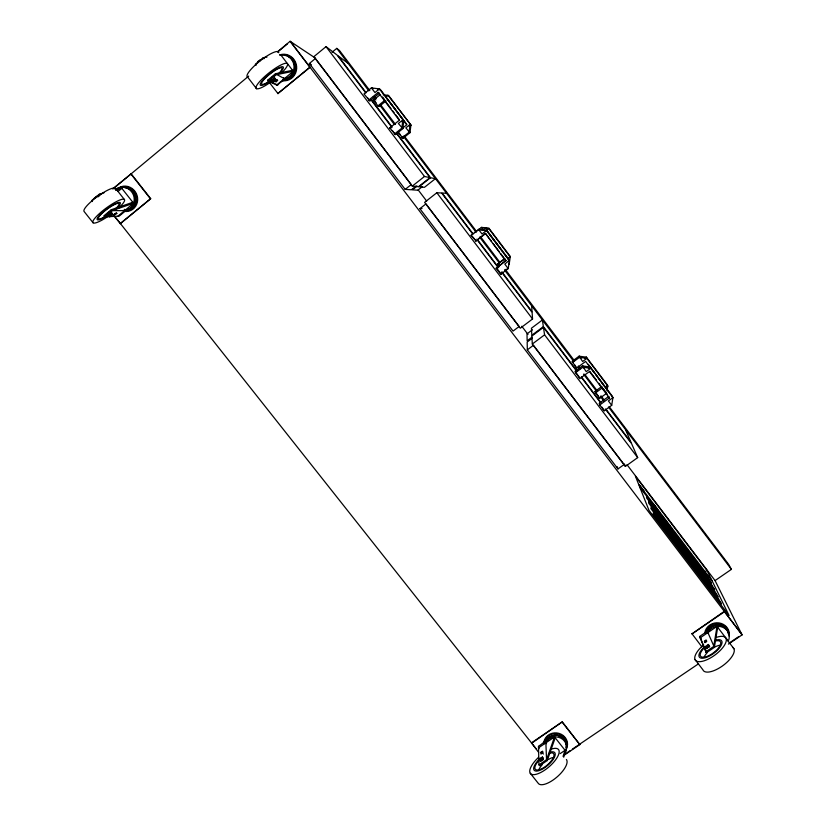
<?xml version="1.0" encoding="UTF-8"?>
<svg xmlns="http://www.w3.org/2000/svg" width="826" height="826" viewBox="0 0 826 826"><rect width="100%" height="100%" fill="white"/><g stroke="black" fill="none" stroke-linecap="round" stroke-linejoin="round"><path stroke-width="1.24" d="M378.215 92.409L399.299 120.266L389.738 127.937L395.427 134.586L402.83 128.66L403.811 120.493L380.579 89.766L379.433 88.919L371.421 87.897L363.967 93.947L369.893 100.906L379.371 93.235L378.215 92.409L368.664 100.142M486.824 230.258L482.023 234.006L478.595 229.473L486.824 230.258L509.435 260.159L508.217 268.605L500.721 274.325L496.178 268.336L505.925 260.489L500.649 253.52M483.22 230.124L481.599 227.346L489.013 228.327L510.303 256.483L509.157 264.413L509.312 263.587M606.645 388.313L607.182 384.658L586.429 357.193L579.078 356.192L572.057 361.396L576.6 368.128L585.655 361.427L594.689 373.373M607.027 390.853L607.781 386.021L607.182 384.658M611.715 405.318L612.913 397.636L612.242 396.098L590.229 366.992L582.433 365.918L574.979 371.432L579.811 378.649L589.444 371.555L609.402 397.936L599.769 404.967L604.188 410.79L611.715 405.318L608.39 400.94L612.913 397.636L590.229 366.992L588.432 368.313M566.192 747.798C567.462 743.028 564.457 737.917 559.976 736.142C550.725 731.888 545.397 742.719 538.469 746.177L538.955 764.855L539.636 765.712L547.225 760.57L555.196 737.794M714.397 647.347L707.304 631.25C711.506 621.761 727.654 623.754 728.594 634.378C728.067 628.524 722.089 624.353 716.41 625.055A11.182 10.48 -5.6 0 0 707.304 631.25L699.57 636.516L706.385 652.777L714.397 647.347L717.68 627.275M130.952 203.857L132.841 202.287L111.273 209.721L103.828 215.885L104.592 216.846L112.037 210.682C119.698 210.217 131.53 212.664 134.834 203.206C135.836 200.006 135.598 196.454 133.977 193.49C130.456 186.573 121.216 185.964 114.99 189.33M508.393 267.696L508.217 268.605L504.81 264.103L509.435 260.159M275.471 73.731L285.094 79.1A12.06 11.502 80.2 0 0 294.056 71.707C296.307 65.77 293.385 58.44 287.448 56.013C292.631 58.243 295.677 64.191 294.614 69.694C293.199 78.79 282.151 78.811 277.484 85.398L268.347 81.268L267.583 80.267L275.471 73.731L292.549 70.313M507.649 258.868L510.303 256.483M104.592 216.846L119.151 216.154L126.357 210.207A11.626 10.975 63.1 0 0 134.834 203.206C137.766 195.473 130.714 186.16 122.382 187.419A11.626 10.975 63.1 0 0 120.513 187.863L122.382 187.419M496.178 268.336L505.925 260.489M500.721 274.325L502.766 272.301M566.285 747.22C567.679 740.499 560.968 734.51 554.442 735.305A10.79 10.036 7 0 0 545.81 741.18L546.544 759.713L547.225 760.57M563.714 757.225L565.727 751.133L565.603 749.45M563.043 756.389L565.067 750.297L560.255 753.56M646.965 496.632L646.5 497.841L711.444 583.239L707.015 575.608L639.778 487.185M499.255 266.044L498.016 263.67L504.005 259.096M94.34 198.034L98.015 195.566L97.623 196.185M112.852 214.316L109.208 216.794L108.196 215.514L110.075 213.697L111.84 213.036L112.852 214.316L109.889 216.763M111.448 213.635L111.84 213.036M706.395 648.555L705.197 646.644L708.378 644.486L709.586 646.397L706.395 648.555L706.757 646.934M705.487 647.367L708.027 646.108L708.378 644.486M260.314 60.732L260.417 59.73L257.836 61.568L257.733 62.569M271.248 80.576L274.81 78.181L275.832 79.502L273.695 81.547L272.694 82.094L271.248 80.576L272.694 82.094M274.242 78.924L274.81 78.181M272.27 81.898L275.832 79.502M542.672 760.013L543.384 758.185L542.476 757.039L540.204 758.134L539.481 759.972L540.39 761.107L542.672 760.013L541.763 758.877L542.476 757.039M491.604 241.574L485.574 233.603L505.78 260.995M478.956 229.215L471.109 235.265L476.055 240.955M478.873 238.394L485.554 233.273M489.013 228.327L485.358 231.177M266.963 57.087L263.215 57.717L255.337 64.283L256.101 65.285M98.026 196.877L99.884 195.328L99.12 194.358L91.686 200.553L92.45 201.523M113.214 188.421L131.158 173.842L150.704 198.674L120.451 223.619L113.812 215.751M277.515 51.78L290.112 41.3L315.449 58.15M112.842 189.071L248.698 76.095M277.763 51.924L287.438 43.871M119.202 188.958L121.081 187.388L133.575 203.227L134.834 203.206M118.046 191.467L121.825 188.328L115.733 190.269M268.347 81.268L276.235 74.732L293.292 71.284L294.056 71.707M275.306 80.803L276.844 79.533L277.598 80.514L276.049 81.784L274.459 80.411L276.049 81.784M275.213 81.402L276.772 80.122L277.598 80.514M116.827 213.418L114.029 214.688L116.827 213.418L116.084 212.478M117.85 216.216L133.575 203.227L112.037 210.682L111.273 209.721M365.712 92.822L337.06 55.022L326.022 46.638L313.859 56.684L412.267 186.129L418.421 186.728L429.974 177.611L396.676 133.678M309.358 63.499L315.408 58.512L411.265 184.59L405.184 189.391L309.358 63.499L311.412 64.779M120.059 223.639L150.704 198.674M309.833 67.195L277.825 93.586L310.039 67.319L290.112 41.3M332.052 52.265L336.781 48.362L339.455 50.479L369.811 90.561M385.949 100.978L379.01 106.585L377.916 105.904L373.507 100.08L380.528 94.401M385.535 97.406L388.065 95.362L389.077 96.115L410.914 125.015L409.985 132.687L403.005 138.262L397.719 132.036M377.916 105.904L384.916 100.256M402.035 121.928L403.811 120.493L379.433 88.919L374.952 92.553L371.421 87.897L372.629 88.754M394.405 134.091L401.87 128.113L402.861 119.884L398.369 123.487L402.83 128.66M402.716 128.03L406.722 124.829L386.919 98.635M409.242 126.357L410.914 125.015L388.065 95.362L383.202 94.763M402.107 137.828L409.138 132.201L410.068 124.468L405.845 127.854L409.985 132.687L408.684 130.962M412.267 186.129L424.481 176.475L429.974 177.611M416.17 185.995L411.369 189.784L405.184 189.391M417.12 186.087L412.35 189.856L417.832 190.207L422.365 186.624M430.511 177.724L419.019 186.779L424.471 187.316L435.374 178.726L430.511 177.724L397.13 133.678M472.565 233.81L441.631 192.995L436.83 192.757L424.605 202.36L520.297 328.221L532.563 319.001L532.109 312.373L501.95 272.58M419.866 208.679L425.948 203.908L519.151 326.497L513.049 331.092L419.866 208.679L422.034 208.441M481.599 227.346L474.599 232.756M475.683 241.295L485.574 233.603M497.83 264.165L504.851 258.775M504.624 270.887L508.341 268.047M532.481 329.76L527.009 333.859L527.143 340.797L531.934 337.214M543.363 326.631L531.82 335.273L531.438 328.221L542.383 320.003L543.363 326.631L576.713 370.637M576.713 371.225L543.467 327.364L531.872 336.058L532.305 344.019L625.375 466.442L637.682 457.614L631.601 443.645L605.324 408.963M532.006 338.423L527.174 342.036L527.329 349.852L617.972 468.941L624.095 464.542L533.431 345.289L527.329 349.852M532.305 344.019L544.571 334.84L543.467 327.364M572.408 362.593L579.48 357.348L586.883 358.37L607.781 386.021L605.231 387.89M584.736 358.443L586.429 357.193L586.883 358.37L582.629 361.509L579.078 356.192L580.368 358.123M575.371 372.774L582.877 367.229L590.735 368.313L586.223 371.638L582.433 365.918L583.755 367.673M603.527 389.139L606.656 393.269L599.573 398.442L594.885 391.534L601.896 386.403M595.401 392.949L602.453 387.776M471.109 235.265L475.301 239.953M704.939 571.798L706.973 570.384L635.411 476.22L649.019 510.396L729.11 615.597L706.973 570.384M728.439 644.115L742.078 634.884L715.068 580.595L731.413 569.351L728.604 564.313L609.526 407.084M711.392 590.074L713.354 588.731L651.249 507.102L650.826 508.496L718.021 596.795L713.354 588.731M714.697 597.002L716.689 595.639L653.511 512.616L653.108 514.113L721.48 603.94L716.689 595.639M563.89 755.398L579.842 744.608L562.279 721.852L531.469 742.863L538.645 752.403M724.464 611.756L691.961 633.914L724.278 611.364L742.078 634.884M531.479 743.359L562.279 721.852M540.896 752.331L542.383 751.33L543.054 752.166L541.567 753.178L540.896 752.331L540.947 754.055L542.445 753.044L542.383 751.33M704.444 641.224L706.013 640.16L706.684 641.038L705.115 642.101L704.444 641.224L705.012 642.638L706.591 641.575L706.013 640.16M539.481 759.972L541.763 758.877M538.955 764.855L546.544 759.713L554.535 736.947L554.442 735.305M705.693 651.879L713.716 646.448L717.02 626.397L716.41 625.055M564.912 754.179L570.281 750.545M572.356 749.141L698.177 664.032M729.296 642.989L738.733 636.609M669.494 526.007L670.351 525.925M653.81 505.099L654.45 505.006L659.86 512.956M104.004 192.809L99.12 194.358L101.567 194.378M108.196 215.514L108.887 215.483M446.36 193.232L442.106 193.026L473.122 233.954M284.846 55.321L285.517 55.404M377.761 89.384L380.156 89.693L379.103 88.898M481.279 227.563L488.755 228.554L510.2 256.927M478.595 229.473L486.535 230.526L509.322 260.655M284.526 55.228L286.581 55.786M267.583 80.267L274.882 83.581M389.738 127.937L390.801 128.484M401.952 127.751L402.84 128.247M409.211 131.861L409.995 132.305M402.851 120.297L403.728 120.854M410.057 124.86L410.842 125.356M373.507 100.08L376.088 102.734M371.855 87.979L372.96 88.774M387.745 95.341L388.685 96.043M347.911 63.251L338.144 55.838L366.083 92.708M408.447 131.045L408.922 130.931M583.745 367.363L584.312 368.045M93.07 222.772L84.2 211.601A19.535 4.171 -36.1 0 1 99.037 195.411A19.535 4.171 -36.1 0 1 115.754 189.629M530.271 773.27L538.191 783.244A18.451 7.217 -40.9 0 0 556.59 777.359A18.451 7.217 -40.9 0 0 566.409 759.517M124.334 209.319L125.077 210.248A11.667 11.006 63.1 0 0 133.544 195.318A11.667 11.006 63.1 0 0 117.457 188.607M546.533 743.679L545.872 742.842A10.821 10.067 7 0 1 560.926 738.186A10.821 10.067 7 0 1 564.829 752.662M539.172 748.686L538.511 747.85L554.535 736.947L565.727 751.133M541.99 752.249L543.405 754.035M114.618 213.686L115.361 214.626M114.205 215.731L536.239 748.883M111.159 213.067L112.171 214.337M542.506 757.917L543.415 759.063M110.075 213.697L111.087 214.966M108.598 214.915L109.6 216.195M540.256 759.899L541.154 761.045M580.854 358.164L580.306 357.513L580.585 357.988M115.609 188.4L124.416 199.562M130.776 173.821L150.342 198.684M562.31 722.327L579.842 744.608M699.57 636.516L701.067 638.467M275.925 84.056L276.658 85.026L293.292 71.284L280.706 54.795M700.789 638.766L700.118 637.899L717.02 626.397L728.264 641.131A11.213 10.511 -5.6 0 0 722.75 627.244A11.213 10.511 -5.6 0 0 707.882 632.613L708.543 633.48M271.826 79.823L272.838 81.154M706.437 647.192L707.345 648.379M705.197 646.644L706.106 647.832M268.739 81.722L278.063 93.679M691.806 633.511L701.904 646.892M256.566 88.723L247.655 77.128A19.969 4.45 -38.4 0 1 260.551 60.546A19.969 4.45 -38.4 0 1 278.744 52.781M694.934 659.416L702.874 669.752A18.822 7.671 -36.3 0 0 723.504 665.178A18.822 7.671 -36.3 0 0 732.579 647.305M726.013 638.364L733.953 648.771M283.566 77.747L284.299 78.718A12.101 11.543 80.1 0 0 293.839 64.542A12.101 11.543 80.1 0 0 279.715 54.991M263.215 57.717L263.99 58.729M274.387 77.974L275.409 79.306M708.677 645.209L709.586 646.397M273.396 78.522L274.408 79.854M708.027 646.108L708.935 647.295M290.349 41.455L741.872 634.482M371.132 99.967L392.03 127.555M477.211 239.932L498.088 267.479M581.349 377.348L600.678 402.851M367.57 97.84L369.893 100.906M392.34 130.518L395.427 134.586M496.395 267.779L500.907 273.726M575.712 372.402L579.387 377.255M602.113 407.228L604.188 410.79M326.022 46.638L424.481 176.475M436.83 192.757L532.563 319.001M544.571 334.84L637.682 457.614M418.111 189.835L426.681 201.11M521.774 326.239L528.01 334.447M626.996 464.697L715.068 580.595M639.933 485.595L643.919 490.83L644.321 492.688M638.591 484.191L712.146 580.946M661.378 514.959L668.213 523.952M404.564 121.36L406.836 124.365M588.329 364.359L589.878 366.414M487.567 231.724L502.229 251.114M503.777 253.159L506.865 257.247M596.196 375.355L604.467 386.31M382.521 97.024L383.842 98.769M383.243 98.356L390.987 108.588M392.536 110.632L394.085 112.677M395.633 114.731L399.505 119.842M493.112 243.556L499.141 251.527M589.702 371.225L596.558 380.28M598.84 383.305L607.224 394.384M374.477 96.725L376.036 98.779M380.703 104.943L395.489 124.468M404.048 135.774L476.437 231.352M480.329 236.484L499.782 262.183M505.233 269.379L574.504 360.838M578.396 365.98L579.945 368.035M584.622 374.199L597.074 390.636M600.967 395.778L604.074 399.887M336.781 48.362L368.809 90.839M373.362 96.663L375.778 100.039M379.588 104.881L394.353 124.561M403.718 136.734L476.106 232.302M479.71 237.258L499.462 263.133M504.521 270.019L573.492 361.076M578.076 366.92L579.718 369.284M583.517 374.116L596.754 391.586M600.647 396.717L603.827 401.116M608.432 406.991L731.413 569.351M398.659 132.521L400.104 134.431M401.56 136.352L403.005 138.262M498.016 263.67L499.431 265.538M574.834 365.051L576.6 368.128M594.885 391.534L598.334 396.077M371.514 99.884L391.7 126.512M477.005 239.065L498.718 267.717M501.826 271.816L532.068 311.722L531.665 305.847M581.37 376.78L600.76 402.365M606.191 409.531L631.002 442.282L625.602 429.861M607.151 385.05L607.709 386.31M612.211 396.521L612.83 397.936M609.402 397.936L608.741 396.397L599.191 403.377L599.769 404.967M701.253 639.933L706.385 652.777M586.099 357.193L586.512 358.267M589.878 366.992L590.353 368.21M624.477 464.036L625.375 466.442M599.026 396.996L599.573 398.442M579.439 356.285L579.811 357.359M582.815 366.021L583.239 367.229M617.187 466.649L617.972 468.941M540.359 760.23L540.39 761.107M551.438 749.099A18.461 7.031 -40.7 0 1 555.578 759.889A18.461 7.031 -40.7 0 1 532.594 774.602A18.461 7.031 -40.7 0 1 538.593 757.308M549.011 753.353A12.018 4.574 -40.7 0 1 552.098 759.796A12.018 4.574 -40.7 0 1 537.602 770.008A12.018 4.574 -40.7 0 1 538.82 760.529M538.531 770.452A12.018 4.626 -40.8 0 1 542.176 764.762M548.402 759.538A12.018 4.626 -40.8 0 1 552.367 757.597M549.579 752.341A13.536 5.152 -40.7 0 1 552.883 759.868A13.536 5.152 -40.7 0 1 536.322 771.102A13.536 5.152 -40.7 0 1 538.893 759.6M543.735 744.123A11.925 11.099 7 0 1 558.882 733.333A11.925 11.099 7 0 1 565.573 750.235M544.448 742.615A11.327 10.542 7 0 1 558.262 734.066A11.327 10.542 7 0 1 566.399 747.809M107.38 216.846A19.514 3.934 -36.2 0 1 93.741 219.747A19.514 3.934 -36.2 0 1 117.881 200.863A19.514 3.934 -36.2 0 1 118.82 207.884M105.243 216.505A12.7 2.561 -36.2 0 1 99.616 215.916A12.7 2.561 -36.2 0 1 114.948 204.352A12.7 2.561 -36.2 0 1 116.012 208.369M108.392 212.767A4.698 0.94 -36.2 0 1 111.324 210.713M112.212 210.238A4.698 0.94 -36.2 0 1 112.945 209.938M106.75 215.989A14.31 2.891 -36.2 0 1 98.015 217.093A14.31 2.891 -36.2 0 1 115.723 203.485A14.31 2.891 -36.2 0 1 116.167 208.741M117.457 188.751A12.844 12.132 63.1 0 1 137.095 195.483A12.844 12.132 63.1 0 1 124.396 211.404M120.152 187.667A12.214 11.533 63.1 0 1 136.538 196.681A12.214 11.533 63.1 0 1 125.201 210.867M118.758 188.638A11.626 10.975 63.1 0 1 119.625 188.204M115.867 189.691A11.667 11.006 63.1 0 1 116.631 189.113M270.887 81.97A19.948 4.202 -38.4 0 1 256.865 85.243A19.948 4.202 -38.4 0 1 281.139 64.872A19.948 4.202 -38.4 0 1 281.387 73.153M269.224 81.299A12.989 2.736 -38.4 0 1 262.42 81.547A12.989 2.736 -38.4 0 1 277.691 68.899A12.989 2.736 -38.4 0 1 279.085 73.132M272.053 77.252A4.801 1.002 -38.4 0 1 274.955 75.228M268.904 81.95A14.631 3.077 -38.4 0 1 261.233 82.228A14.631 3.077 -38.4 0 1 278.445 67.99A14.631 3.077 -38.4 0 1 279.993 72.76M279.797 54.877A13.319 12.71 80.2 0 1 296.606 66.225A13.319 12.71 80.2 0 1 282.606 80.731M281.903 54.919A12.669 12.091 80.2 0 1 295.894 67.309A12.669 12.091 80.2 0 1 282.513 79.988M715.615 637.662A18.843 7.475 -36.4 0 1 723.628 646.49A18.843 7.475 -36.4 0 1 698.548 661.667A18.843 7.475 -36.4 0 1 703.7 644.869M716.214 640.862A12.276 4.863 -36.4 0 1 718.455 648.049A12.276 4.863 -36.4 0 1 703.277 657.217A12.276 4.863 -36.4 0 1 703.793 648.358M704.175 656.938A12.266 4.925 -36.3 0 1 707.17 652.757M714.583 647.15A12.266 4.925 -36.3 0 1 719.591 645.282M705.889 650.351A4.533 1.797 -36.4 0 1 705.538 649.473M715.171 640.315A13.815 5.483 -36.4 0 1 720.262 646.872A13.815 5.483 -36.4 0 1 702.874 658.239A13.815 5.483 -36.4 0 1 702.967 648.286M704.815 632.613A12.359 11.585 -5.6 0 1 719.054 622.928A12.359 11.585 -5.6 0 1 729.162 636.196M705.538 632.974A11.74 11.017 -5.6 0 1 717.536 623.64A11.74 11.017 -5.6 0 1 728.8 633.501M649.071 501.774L648.627 503.075L714.676 589.898L710.133 582.062L649.071 501.774"/></g></svg>
